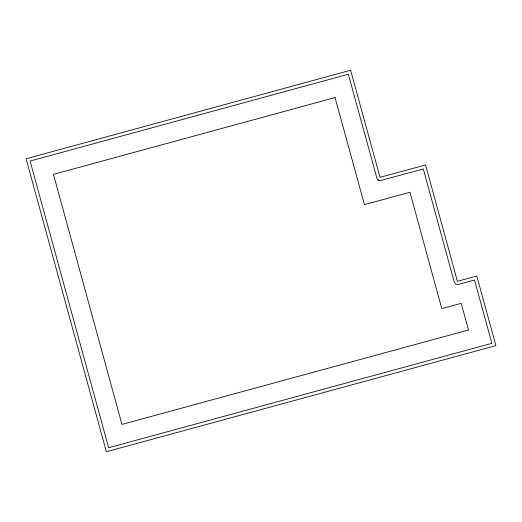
<?xml version="1.0" encoding="UTF-8"?>
<svg xmlns="http://www.w3.org/2000/svg" width="522" height="522" viewBox="0 0 522 522"><rect width="100%" height="100%" fill="white"/><g stroke="black" fill="none" stroke-linecap="round" stroke-linejoin="round"><path stroke-width="0.78" d="M378.992 180.397L379.305 180.482A3.171 3.171 0 0 0 379.931 180.566A3.302 3.302 0 0 0 380.877 180.455L423.303 168.965L454.271 282.174L455.791 284.138A3.249 3.249 0 0 0 456.678 284.483L458.257 284.451L474.518 280.014L491.907 343.332L108.622 447.752L30.093 161.044L348.344 74.248L376.897 178.178A3.243 3.243 0 0 0 377.282 179.046L377.667 179.548M378.959 180.39A3.302 3.302 0 0 1 378.117 179.966M378.189 179.986A3.171 3.171 0 0 1 377.706 179.561M350.614 70.261L26.1 158.766L106.351 451.739L495.9 345.61L476.788 276.027L457.396 281.319L425.58 164.978L380.029 177.317L350.614 70.261M335.033 97.588L53.466 174.381L121.946 424.412L468.521 329.989L461.207 303.36L441.795 308.652L409.959 192.279L364.434 204.611L335.033 97.588"/></g></svg>
